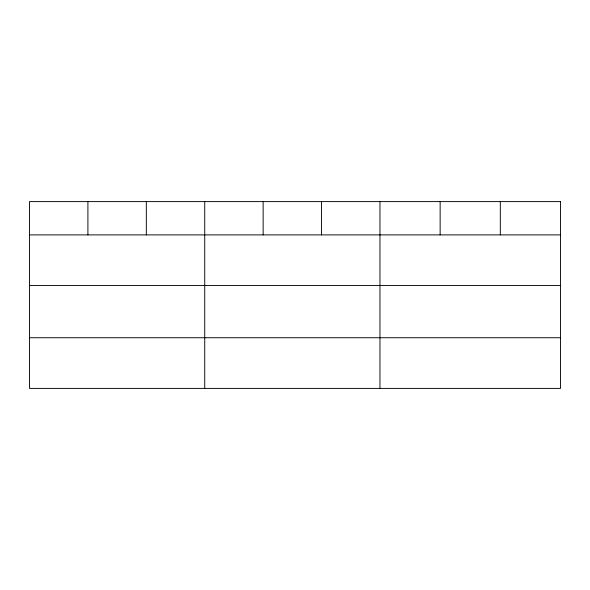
<?xml version="1.0" encoding="UTF-8"?>
<svg xmlns="http://www.w3.org/2000/svg" width="590" height="590" viewBox="0 0 590 590"><rect width="100%" height="100%" fill="white"/><g stroke="black" fill="none" stroke-linecap="round" stroke-linejoin="round"><path stroke-width="0.89" d="M29.5 234.894L560.5 234.894M29.5 285.545L560.5 285.545M29.5 337.738L560.5 337.738M500.32 201.603L500.32 234.894M440.14 201.603L440.14 234.894M379.96 201.603L379.96 388.397M321.55 201.603L321.55 234.894M263.14 201.603L263.14 234.894M204.73 201.603L204.73 388.397M146.32 201.603L146.32 234.894M87.91 201.603L87.91 234.894M560.5 201.603L29.5 201.603L29.5 388.397L560.5 388.397L560.5 201.603"/></g></svg>
